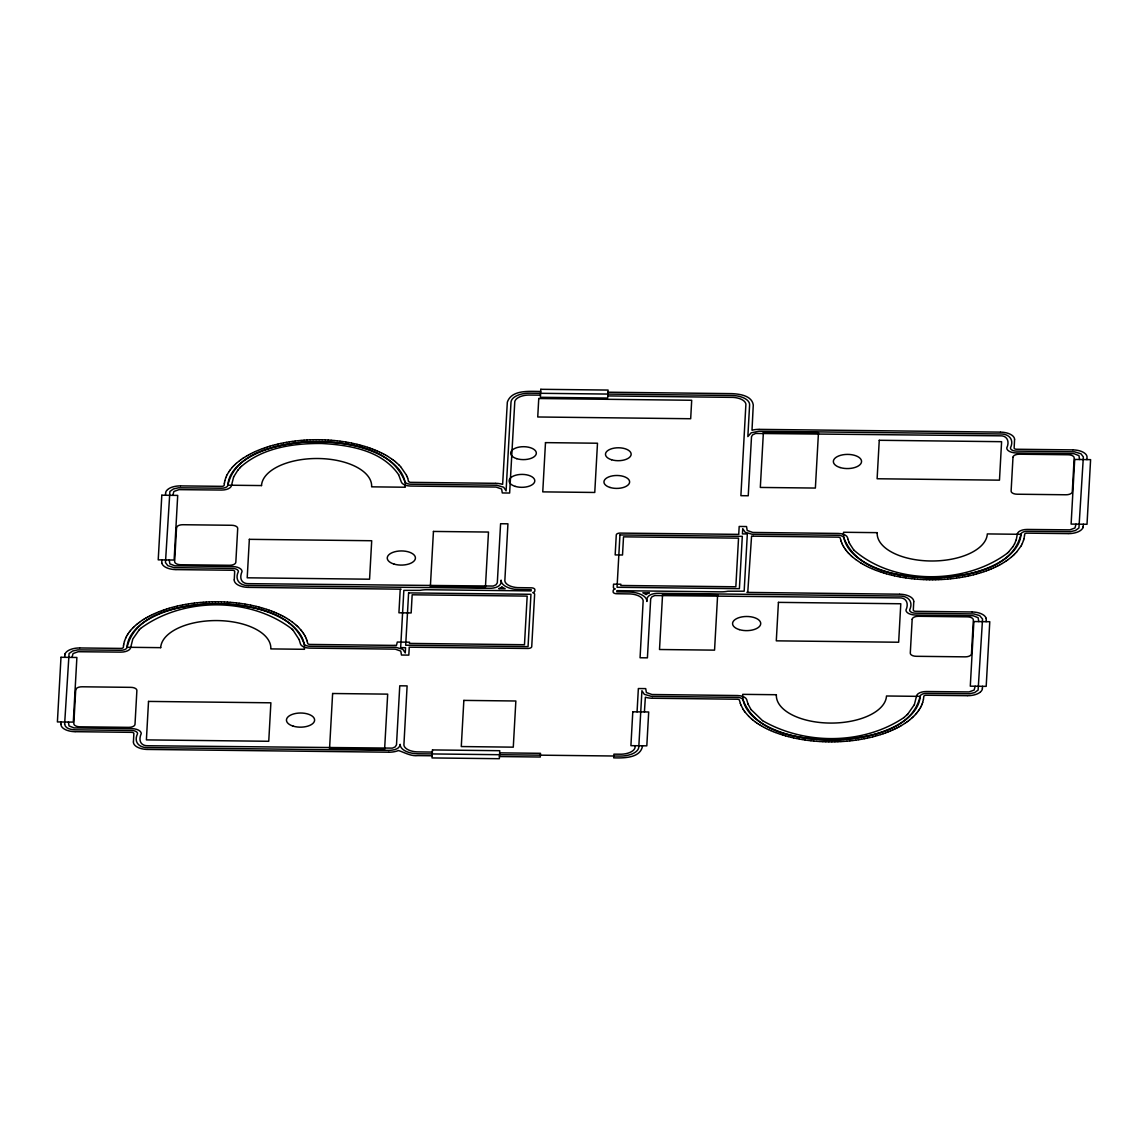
<?xml version="1.0" encoding="UTF-8"?>
<svg xmlns="http://www.w3.org/2000/svg" width="1148" height="1148" viewBox="0 0 1148 1148"><rect width="100%" height="100%" fill="white"/><g stroke="black" fill="none" stroke-linecap="round" stroke-linejoin="round"><path stroke-width="1.5" d="M60.959 724.087L61.074 721.963M64.661 657.33L64.776 655.221M68.406 722.049L69.038 725.923L74.06 727.904L131.891 728.636A9.787 4.922 -0.2 0 1 141.233 733.572C138.061 740.833 141.017 746.057 148.02 745.755L392.372 748.123L395.17 746.918L396.491 744.865L399.762 685.801L407.11 685.887L403.895 745.095A14.68 7.39 -0.2 0 0 416.695 751.868L432.351 752.084M71.994 657.417L73.056 653.556L78.164 651.72L120.841 652.121A9.787 4.922 -0.2 0 0 130.714 647.4L132.809 638.991L139.267 629.75M133.426 741.852L133.871 733.457A2.44 1.234 -0.2 0 0 131.747 732.338L75.294 731.678M161.768 562.018L161.897 559.894M165.484 495.262L165.599 493.138M169.23 559.98L169.861 563.855L174.883 565.821L232.714 566.552A9.787 4.922 -0.2 0 1 242.041 571.503C238.884 578.75 241.826 583.973 248.843 583.672L493.195 586.054L495.993 584.834L497.314 582.797L500.585 523.732L507.933 523.818L504.833 580.859A14.68 7.39 -0.2 0 0 517.633 587.633L531.309 587.833A3.674 1.851 -0.2 0 1 534.882 589.728L534.81 590.947A3.674 1.851 -0.2 0 1 532.787 592.555L532.772 592.684A3.674 1.851 -0.2 0 1 534.624 594.334L531.725 646.668A3.674 1.851 -0.2 0 1 527.951 648.462L409.104 647.185A3.674 1.851 -0.2 0 1 409.233 647.73L408.817 655.106L401.47 655.034L400.796 651.103L395.242 649.137L309.673 648.118A9.801 4.922 -0.2 0 1 300.475 644.042L299.111 639.522M172.817 495.348L173.879 491.488L178.988 489.636L221.65 490.053A9.787 4.922 -0.2 0 0 231.523 485.331L233.632 476.922M234.249 579.783L234.694 571.388A2.44 1.234 -0.2 0 0 232.57 570.255L176.118 569.609M635.188 745.712L635.002 747.735A14.68 7.39 -0.2 0 1 621.47 754.207L613.907 754.164L613.706 757.852C623.393 758.111 640.699 758.34 642.536 745.798M637.068 711.86L638.36 688.542L645.707 688.613L646.381 692.545L651.949 694.511L737.504 695.53A9.801 4.922 -0.2 0 1 746.702 699.606L748.065 704.126M644.415 711.947L645.363 697.209A9.787 4.922 -0.2 0 0 645.937 697.367L646.625 697.539A9.787 4.922 -0.2 0 0 647.228 697.683L647.96 697.826A9.787 4.922 -0.2 0 0 648.591 697.927L649.337 698.027A9.787 4.922 -0.2 0 0 649.983 698.099L650.758 698.171A9.787 4.922 -0.2 0 0 651.404 698.214L652.265 698.242M913.751 601.796L913.306 610.191A2.44 1.234 -0.2 0 0 915.43 611.31L971.882 611.97M975.183 686.231L974.121 690.091L969.012 691.928L926.35 691.526A9.787 4.922 -0.2 0 0 916.477 696.248L914.368 704.657M978.77 621.599L978.139 617.71L973.117 615.744L915.286 615.012A9.787 4.922 -0.2 0 1 905.959 610.076C909.101 603.317 906.145 597.391 899.214 597.893L654.805 595.525L652.007 596.73L650.686 598.782L647.415 657.847L640.067 657.761L643.167 600.705A14.68 7.39 -0.2 0 0 630.367 593.932L616.691 593.731A3.674 1.851 -0.2 0 1 613.118 591.851L613.19 590.617A3.674 1.851 -0.2 0 1 615.213 589.01L615.228 588.881A3.674 1.851 -0.2 0 1 613.376 587.231L613.549 584.16L620.881 584.232L620.824 585.466L735.839 586.786L738.537 538.154L623.522 536.834L622.517 555.001L615.17 554.914L616.275 534.911A3.674 1.851 -0.2 0 1 620.049 533.102L738.896 534.38A3.674 1.851 -0.2 0 1 738.767 533.849L739.183 526.458L746.53 526.545L747.205 530.476L752.758 532.442L838.327 533.447A9.801 4.922 -0.2 0 1 847.525 537.522L847.956 539.287M982.401 688.427L982.516 686.317M986.103 621.671L986.232 619.561M1014.574 439.713L1014.129 448.107A2.44 1.234 -0.2 0 0 1016.253 449.241L1072.706 449.887M1076.006 524.148L1074.944 528.008L1069.836 529.859L1027.159 529.443A9.787 4.922 -0.2 0 0 1017.286 534.164L1017.286 534.164M1079.594 459.516L1078.962 455.641L1073.94 453.675L1016.109 452.943A9.787 4.922 -0.2 0 1 1006.767 447.993C1009.91 441.262 1006.954 435.336 1000.037 435.824L755.628 433.442L752.514 434.92L751.51 436.699L748.238 495.764L740.89 495.678L745.899 404.168A14.68 7.39 -0.2 0 0 733.098 397.38L607.766 395.916M1083.224 526.358L1083.339 524.234M1086.926 459.602L1087.027 456.89A9.787 4.922 -0.2 0 0 1086.984 456.56L1086.883 456.172A9.787 4.922 -0.2 0 0 1086.783 455.842L1086.611 455.455A9.787 4.922 -0.2 0 0 1086.438 455.139L1086.195 454.766A9.787 4.922 -0.2 0 0 1085.965 454.45L1085.649 454.091A9.787 4.922 -0.2 0 0 1085.348 453.804L1084.975 453.46A9.787 4.922 -0.2 0 0 1084.616 453.173L1084.171 452.857A9.787 4.922 -0.2 0 0 1083.769 452.599L1083.253 452.298A9.787 4.922 -0.2 0 0 1082.808 452.054L1082.234 451.795A9.787 4.922 -0.2 0 0 1081.746 451.566L1081.129 451.336A9.787 4.922 -0.2 0 0 1080.584 451.135L1079.924 450.934A9.787 4.922 -0.2 0 0 1079.35 450.762L1078.661 450.59A9.787 4.922 -0.2 0 0 1078.058 450.461L1077.326 450.317A9.787 4.922 -0.2 0 0 1076.709 450.217L1075.949 450.116A9.787 4.922 -0.2 0 0 1075.303 450.03L1074.542 449.973A9.787 4.922 -0.2 0 0 1073.882 449.93L1073.036 449.901M123.496 645.764L123.353 647.343A2.44 1.234 -0.2 0 1 121.1 648.419L79.944 647.96M224.319 483.681L224.176 485.274A2.44 1.234 -0.2 0 1 221.923 486.35L180.767 485.891M1017.286 534.265L1016.253 539.833M1024.504 535.815L1024.647 534.222A2.44 1.234 -0.2 0 1 1026.9 533.146L1068.056 533.605M64.79 655.049L64.862 654.618A9.787 4.922 -0.2 0 1 65.135 653.815L64.948 654.288M123.51 645.65L123.726 644.243M165.613 492.98L165.685 492.549A9.787 4.922 -0.2 0 1 165.757 492.219L165.9 491.832A9.787 4.922 -0.2 0 1 166.044 491.502L166.259 491.129A9.787 4.922 -0.2 0 1 166.46 490.813L166.747 490.44A9.787 4.922 -0.2 0 1 167.479 489.722M224.334 483.581L224.549 482.174M923.451 699.405L923.824 696.305A2.44 1.234 -0.2 0 1 926.077 695.229L967.233 695.688M982.387 688.599L982.315 689.03A9.787 4.922 -0.2 0 1 982.243 689.36L982.1 689.747A9.787 4.922 -0.2 0 1 981.956 690.063L981.741 690.45A9.787 4.922 -0.2 0 1 981.54 690.766L981.253 691.125A9.787 4.922 -0.2 0 1 980.521 691.857M1024.49 535.915L1023.944 538.842M1083.21 526.516L1083.138 526.946A9.787 4.922 -0.2 0 1 1082.865 527.75L1083.052 527.276M123.754 644.128L124.486 641.23M224.578 482.06L224.879 480.653M923.423 699.519L922.691 702.418M224.908 480.553L225.826 477.654M1023.514 540.349L1023.916 538.943M124.515 641.115L125.634 638.231M922.174 703.925L922.662 702.533M1016.238 539.847L1014.531 543.937M1023.485 540.45L1022.366 543.334M225.869 477.539L226.443 476.162M921.557 705.417L922.131 704.025M125.677 638.13L126.352 636.753M226.5 476.047L227.161 474.684M233.632 476.894L237.823 470.235M914.368 704.671L907.91 713.898M920.84 706.895L921.5 705.518M1021.648 544.812L1022.323 543.449M65.221 653.585L65.436 653.198A9.787 4.922 -0.2 0 1 65.651 652.882L65.924 652.523A9.787 4.922 -0.2 0 1 66.197 652.222L66.555 651.863A9.787 4.922 -0.2 0 1 66.885 651.576L67.302 651.246A9.787 4.922 -0.2 0 1 67.675 650.973L68.163 650.658A9.787 4.922 -0.2 0 1 68.593 650.414L69.138 650.127A9.787 4.922 -0.2 0 1 69.612 649.897L70.215 649.639A9.787 4.922 -0.2 0 1 70.731 649.438L71.377 649.208A9.787 4.922 -0.2 0 1 71.937 649.036L72.611 648.835A9.787 4.922 -0.2 0 1 73.199 648.692L73.917 648.52A9.787 4.922 -0.2 0 1 74.534 648.405L75.28 648.276A9.787 4.922 -0.2 0 1 75.912 648.189L76.672 648.103A9.787 4.922 -0.2 0 1 77.332 648.046L78.107 648.003A9.787 4.922 -0.2 0 1 78.753 647.974L79.614 647.96M126.409 636.652L127.155 635.289M227.218 474.569L228.883 471.756M920.022 708.359L920.782 706.996M1014.516 543.965L1012.938 546.635M1020.845 546.29L1021.591 544.927M1082.779 527.994L1082.564 528.367A9.787 4.922 -0.2 0 1 1082.349 528.683L1082.076 529.056A9.787 4.922 -0.2 0 1 1081.803 529.357L1081.445 529.702A9.787 4.922 -0.2 0 1 1081.115 529.989L1080.698 530.333A9.787 4.922 -0.2 0 1 1080.325 530.606L1079.838 530.907A9.787 4.922 -0.2 0 1 1079.407 531.165L1078.862 531.452A9.787 4.922 -0.2 0 1 1078.388 531.682L1077.785 531.926A9.787 4.922 -0.2 0 1 1077.269 532.141L1076.623 532.371A9.787 4.922 -0.2 0 1 1076.063 532.543L1075.389 532.744A9.787 4.922 -0.2 0 1 1074.801 532.887L1074.083 533.045A9.787 4.922 -0.2 0 1 1073.466 533.16L1072.72 533.289A9.787 4.922 -0.2 0 1 1072.089 533.375L1071.328 533.461A9.787 4.922 -0.2 0 1 1070.668 533.519L1069.893 533.576A9.787 4.922 -0.2 0 1 1069.247 533.59L1068.386 533.605M127.227 635.188L128.074 633.84M1020.773 546.391L1016.654 552.001M919.118 709.808L919.964 708.46M228.954 471.656L229.887 470.321M128.131 633.725L129.064 632.39M1012.923 546.649L1008.733 551.815M918.113 711.243L919.046 709.923M229.959 470.221L232.169 467.494M129.15 632.29L130.169 630.97M917.022 712.678L918.041 711.358M237.837 470.221L240.09 467.681M130.241 630.869L131.346 629.578M915.831 714.07L916.936 712.779M232.255 467.394L233.446 466.117M131.446 629.477L132.623 628.186M1015.377 553.379L1016.554 552.102M914.554 715.462L915.745 714.171M233.546 466.016L234.809 464.753M240.104 467.652L241.353 466.418M132.723 628.085L133.986 626.837M139.281 629.735L140.53 628.501M1007.47 553.078L1008.719 551.844M1014.014 554.742L1015.277 553.48M906.647 715.147L907.896 713.913M913.191 716.811L914.454 715.563M234.909 464.653L236.258 463.419M241.367 466.404C263.208 447.505 293.773 443.214 321.713 443.487C349.308 444.979 381.868 450.246 398.629 474.712M134.101 626.736L135.45 625.488M140.544 628.487C182.977 597.06 249.819 596.702 291.865 628.961M1007.456 553.092C965.224 584.806 893.976 585.423 853.825 550.064M1012.55 556.077L1013.899 554.843M906.633 715.161L903.892 717.586M911.742 718.16L913.091 716.912M236.373 463.318L239.43 460.822M135.55 625.402L136.985 624.182M1011.015 557.397L1012.45 556.177M910.192 719.466L911.627 718.246M167.694 489.507L168.125 489.163A9.787 4.922 -0.2 0 1 168.498 488.89L168.986 488.589A9.787 4.922 -0.2 0 1 169.416 488.331L169.961 488.044A9.787 4.922 -0.2 0 1 170.435 487.814L171.023 487.57A9.787 4.922 -0.2 0 1 171.554 487.355L172.186 487.125A9.787 4.922 -0.2 0 1 172.745 486.953L173.434 486.766A9.787 4.922 -0.2 0 1 174.022 486.609L174.74 486.451A9.787 4.922 -0.2 0 1 175.357 486.336L176.089 486.207A9.787 4.922 -0.2 0 1 176.735 486.121L177.495 486.034A9.787 4.922 -0.2 0 1 178.141 485.977L178.916 485.92A9.787 4.922 -0.2 0 1 179.576 485.905L180.437 485.891M137.1 624.082L138.607 622.89M1010.9 557.483L1007.686 559.937M903.878 717.6C863.109 745.066 804.734 745.081 762.53 720.643M908.57 720.757L910.077 719.566M980.306 692.072L979.875 692.402A9.787 4.922 -0.2 0 1 979.502 692.674L979.014 692.99A9.787 4.922 -0.2 0 1 978.584 693.234L978.039 693.521A9.787 4.922 -0.2 0 1 977.565 693.751L976.977 694.009A9.787 4.922 -0.2 0 1 976.446 694.21L975.814 694.44A9.787 4.922 -0.2 0 1 975.255 694.612L974.566 694.813A9.787 4.922 -0.2 0 1 973.978 694.956L973.26 695.128A9.787 4.922 -0.2 0 1 972.643 695.243L971.911 695.372A9.787 4.922 -0.2 0 1 971.265 695.458L970.505 695.544A9.787 4.922 -0.2 0 1 969.859 695.602L969.084 695.645A9.787 4.922 -0.2 0 1 968.424 695.674L967.563 695.688M239.545 460.721L241.137 459.559M138.736 622.804L140.314 621.628M906.863 722.02L908.455 720.844M241.267 459.458L242.917 458.325M140.443 621.542L142.094 620.394M1005.906 561.171L1007.557 560.037M905.083 723.254L906.733 722.106M243.06 458.239L246.734 455.957M142.237 620.307L143.959 619.202M1004.041 562.376L1005.763 561.257M904.94 723.34L901.266 725.622M144.103 619.116L145.911 618.026M1002.089 563.539L1003.897 562.463M246.877 455.871L248.743 454.809M146.054 617.94L147.92 616.892M1000.08 564.687L1001.946 563.625M899.257 726.756L901.123 725.708M248.901 454.737L250.838 453.704M148.078 616.806L150.015 615.787M997.985 565.792L999.922 564.773M897.162 727.861L899.099 726.842M250.996 453.632L252.991 452.642M150.173 615.701L152.182 614.711M995.818 566.854L997.827 565.864M895.01 728.937L897.004 727.947M253.163 452.556L255.229 451.609M152.34 614.639L154.406 613.678M993.594 567.887L995.66 566.94M892.771 729.97L894.837 729.009M255.387 451.523L257.525 450.604M154.564 613.606L156.702 612.688M991.298 568.891L993.436 567.973M890.475 730.96L892.613 730.042M257.683 450.533L259.878 449.643M156.874 612.616L159.055 611.726M988.945 569.853L991.126 568.963M888.121 731.922L890.317 731.032M260.051 449.586L262.289 448.724M159.228 611.654L161.481 610.808M986.519 570.771L988.772 569.925M885.711 732.84L887.949 731.994M262.476 448.667L264.772 447.849M161.653 610.736L163.949 609.918M984.051 571.647L986.347 570.829M883.228 733.73L885.524 732.912M264.958 447.792L267.297 447.002M164.135 609.861L166.489 609.086M981.511 572.493L983.865 571.704M880.703 734.562L883.042 733.787M267.484 446.945L269.88 446.213M166.675 609.028L169.072 608.282M978.928 573.283L981.325 572.551M878.12 735.366L880.516 734.62M270.081 446.156L272.521 445.453M169.258 608.225L171.698 607.536M976.302 574.043L978.742 573.34M875.479 736.112L877.919 735.409M272.722 445.41L275.204 444.75M171.899 607.479L174.381 606.818M973.619 574.746L976.101 574.086M872.796 736.829L875.278 736.169M275.405 444.692L277.931 444.089M174.582 606.775L177.108 606.158M970.892 575.421L973.418 574.804M870.069 737.49L872.595 736.873M278.132 444.032L280.7 443.458M177.309 606.115L179.877 605.541M968.123 576.038L970.691 575.464M867.3 738.107L869.868 737.533M280.901 443.415L283.499 442.884M180.078 605.498L182.675 604.967M965.325 576.612L967.922 576.081M864.501 738.681L867.099 738.15M283.714 442.841L286.34 442.353M182.891 604.924L185.517 604.436M962.483 577.143L965.109 576.655M861.66 739.212L864.286 738.724M286.555 442.324L289.21 441.88M185.732 604.393L188.401 603.948M959.599 577.616L962.268 577.171M858.79 739.699L861.445 739.255M289.425 441.851L292.123 441.449M188.602 603.92L191.3 603.518M956.7 578.047L959.398 577.659M855.877 740.13L858.575 739.728M292.338 441.42L295.05 441.062M191.515 603.489L194.227 603.13M953.773 578.434L956.485 578.09M852.95 740.517L855.662 740.159M295.266 441.033L298.006 440.717M194.442 603.102L197.183 602.8M950.817 578.779L953.558 578.463M849.994 740.847L852.734 740.546M298.222 440.703L300.977 440.43M197.399 602.772L200.154 602.499M947.846 579.066L950.601 578.793M847.023 741.134L849.778 740.876M301.192 440.416L303.962 440.186M200.369 602.485L203.139 602.269M944.861 579.309L947.631 579.08M844.038 741.378L846.808 741.163M304.177 440.172L306.961 440M203.354 602.255L206.138 602.069M941.862 579.496L944.646 579.324M841.039 741.579L843.823 741.393M307.176 439.985L309.974 439.856M206.367 602.069L209.151 601.939M938.849 579.64L941.633 579.51M838.026 741.708L840.824 741.579M310.19 439.856L312.988 439.77M935.821 579.726L938.619 579.64M209.381 601.925L212.179 601.839M835.012 741.809L837.81 741.723M759 429.366L758.154 429.381A9.787 4.922 -0.2 0 0 757.493 429.409L756.719 429.452A9.787 4.922 -0.2 0 0 756.073 429.51L755.298 429.596A9.787 4.922 -0.2 0 0 754.667 429.682L753.92 429.811A9.787 4.922 -0.2 0 0 753.303 429.926L752.6 430.098A9.787 4.922 -0.2 0 0 751.997 430.242L753.275 404.971C751.883 395.558 739.613 394.008 731.864 393.635L607.981 392.214M313.217 439.756L316.016 439.727M932.807 579.769L935.606 579.74M212.394 601.839L215.193 601.796M831.984 741.852L834.783 741.809M389 752.198L389.846 752.184A9.787 4.922 -0.2 0 0 390.507 752.17L391.281 752.112A9.787 4.922 -0.2 0 0 391.927 752.055L392.702 751.969A9.787 4.922 -0.2 0 0 393.334 751.883L394.08 751.753A9.787 4.922 -0.2 0 0 394.697 751.639L395.4 751.481A9.787 4.922 -0.2 0 0 396.003 751.337L396.677 751.136A9.787 4.922 -0.2 0 0 397.237 750.964L397.882 750.735A9.787 4.922 -0.2 0 0 398.399 750.519C404.01 752.213 410.97 756.489 417.929 755.614L432.15 755.786M316.245 439.727L319.044 439.727M929.78 579.769L932.578 579.769M215.422 601.796L218.22 601.81M828.956 741.838L831.755 741.852M540.679 391.454C530.146 391.525 511.692 389.258 507.33 402.159L502.637 484.37A9.787 4.922 -0.2 0 0 502.063 484.198L501.375 484.026A9.787 4.922 -0.2 0 0 500.772 483.896L500.04 483.753A9.787 4.922 -0.2 0 0 499.409 483.652L498.663 483.538A9.787 4.922 -0.2 0 0 498.017 483.466L497.242 483.408A9.787 4.922 -0.2 0 0 496.596 483.365L495.735 483.337M540.478 395.142L528.324 395.041A14.68 7.39 -0.2 0 0 514.792 401.513L509.64 493.037L502.293 492.951L501.619 489.019L496.051 487.053L410.496 486.049A9.801 4.922 -0.2 0 1 401.298 481.973L398.643 474.727M759.33 429.366L1000.224 432.122M495.405 483.322L410.64 482.347A2.44 1.234 -0.2 0 1 408.544 481.356L408.501 481.184M753.404 536.173L838.184 537.149A2.44 1.234 -0.2 0 1 840.279 538.139L840.666 539.761M899.401 594.205L746.932 592.397A3.674 1.851 -0.2 0 0 747.836 591.234L751.567 536.087A9.787 4.922 -0.2 0 0 752.227 536.13L753.074 536.159M248.599 587.374L401.068 589.182A3.674 1.851 -0.2 0 0 400.164 590.33L398.93 612.802L411.156 612.946L412.161 594.793L527.176 596.099L524.478 644.731L409.463 643.411L409.535 642.191L397.294 642.048L396.433 645.477A9.787 4.922 -0.2 0 0 395.773 645.434L394.926 645.406M394.596 645.406L309.817 644.43A2.44 1.234 -0.2 0 1 307.721 643.44L307.334 641.804M652.595 698.242L737.36 699.218A2.44 1.234 -0.2 0 1 739.455 700.208L740.302 703.337M499.653 752.858L540.493 753.318L540.292 757.02L499.437 756.546M147.776 749.443L388.67 752.198M319.259 439.741L322.057 439.784M926.752 579.711L929.564 579.754M218.436 601.81L221.248 601.868M825.943 741.78L828.741 741.838M1000.554 432.136L1001.415 432.165A9.787 4.922 -0.2 0 1 1002.06 432.208L1002.835 432.265A9.787 4.922 -0.2 0 1 1003.481 432.337L1004.227 432.452A9.787 4.922 -0.2 0 1 1004.859 432.552L1005.591 432.696A9.787 4.922 -0.2 0 1 1006.193 432.825L1006.882 432.997A9.787 4.922 -0.2 0 1 1007.456 433.169L1008.116 433.37A9.787 4.922 -0.2 0 1 1008.647 433.557L1009.264 433.801A9.787 4.922 -0.2 0 1 1009.766 434.016L1010.326 434.288A9.787 4.922 -0.2 0 1 1010.785 434.532L1011.288 434.834A9.787 4.922 -0.2 0 1 1011.689 435.092L1012.149 435.408A9.787 4.922 -0.2 0 1 1012.493 435.695L1012.88 436.039A9.787 4.922 -0.2 0 1 1013.167 436.326L1013.483 436.685A9.787 4.922 -0.2 0 1 1013.727 437.001L1013.957 437.374A9.787 4.922 -0.2 0 1 1014.143 437.689L1014.301 438.077A9.787 4.922 -0.2 0 1 1014.416 438.407L1014.516 438.794A9.787 4.922 -0.2 0 1 1014.559 439.124L1014.574 439.555M322.287 439.799L325.085 439.899M923.738 579.596L926.536 579.697M899.731 594.205L900.592 594.234A9.787 4.922 -0.2 0 1 901.252 594.277L902.012 594.348A9.787 4.922 -0.2 0 1 902.658 594.42L903.404 594.521A9.787 4.922 -0.2 0 1 904.036 594.621L904.768 594.764A9.787 4.922 -0.2 0 1 905.37 594.894L906.059 595.08A9.787 4.922 -0.2 0 1 906.633 595.238L907.293 595.453A9.787 4.922 -0.2 0 1 907.838 595.64L908.441 595.884A9.787 4.922 -0.2 0 1 908.943 596.099L909.503 596.372A9.787 4.922 -0.2 0 1 909.962 596.601L910.464 596.903A9.787 4.922 -0.2 0 1 910.881 597.161L911.325 597.491A9.787 4.922 -0.2 0 1 911.67 597.764L912.057 598.108A9.787 4.922 -0.2 0 1 912.359 598.409L912.66 598.768A9.787 4.922 -0.2 0 1 912.904 599.069L913.148 599.443A9.787 4.922 -0.2 0 1 913.32 599.773L913.492 600.146A9.787 4.922 -0.2 0 1 913.593 600.476L913.693 600.863A9.787 4.922 -0.2 0 1 913.736 601.193L913.751 601.624M175.787 569.595L174.941 569.566A9.787 4.922 -0.2 0 1 174.281 569.523L173.506 569.465A9.787 4.922 -0.2 0 1 172.874 569.394L172.114 569.279A9.787 4.922 -0.2 0 1 171.497 569.178L170.765 569.035A9.787 4.922 -0.2 0 1 170.162 568.906L169.459 568.734A9.787 4.922 -0.2 0 1 168.885 568.561L168.225 568.36A9.787 4.922 -0.2 0 1 167.694 568.16L167.077 567.93A9.787 4.922 -0.2 0 1 166.575 567.7L166.015 567.442A9.787 4.922 -0.2 0 1 165.57 567.198L165.054 566.897A9.787 4.922 -0.2 0 1 164.652 566.638L164.207 566.323A9.787 4.922 -0.2 0 1 163.848 566.036L163.475 565.691A9.787 4.922 -0.2 0 1 163.174 565.404L162.858 565.046A9.787 4.922 -0.2 0 1 162.629 564.73L162.385 564.357A9.787 4.922 -0.2 0 1 162.212 564.041L162.04 563.654A9.787 4.922 -0.2 0 1 161.854 562.85L161.925 563.324M972.213 611.97L973.059 612.013A9.787 4.922 -0.2 0 1 973.719 612.042L974.494 612.114A9.787 4.922 -0.2 0 1 975.126 612.185L975.886 612.286A9.787 4.922 -0.2 0 1 976.503 612.386L977.235 612.53A9.787 4.922 -0.2 0 1 977.838 612.673L978.541 612.845A9.787 4.922 -0.2 0 1 979.115 613.003L979.775 613.219A9.787 4.922 -0.2 0 1 980.306 613.405L980.923 613.649A9.787 4.922 -0.2 0 1 981.425 613.864L981.985 614.137A9.787 4.922 -0.2 0 1 982.43 614.381L982.946 614.668A9.787 4.922 -0.2 0 1 983.348 614.941L983.793 615.256A9.787 4.922 -0.2 0 1 984.152 615.529L984.525 615.873A9.787 4.922 -0.2 0 1 984.826 616.175L985.142 616.533A9.787 4.922 -0.2 0 1 985.371 616.835L985.615 617.208A9.787 4.922 -0.2 0 1 985.788 617.538L985.96 617.911A9.787 4.922 -0.2 0 1 986.146 618.729L986.075 618.241M248.269 587.36L247.408 587.331A9.787 4.922 -0.2 0 1 246.748 587.288L245.988 587.231A9.787 4.922 -0.2 0 1 245.342 587.159L244.596 587.044A9.787 4.922 -0.2 0 1 243.964 586.944L243.233 586.8A9.787 4.922 -0.2 0 1 242.63 586.671L241.941 586.499A9.787 4.922 -0.2 0 1 241.367 586.327L240.707 586.126A9.787 4.922 -0.2 0 1 240.162 585.939L239.559 585.695A9.787 4.922 -0.2 0 1 239.057 585.48L238.497 585.207A9.787 4.922 -0.2 0 1 238.038 584.963L237.536 584.662A9.787 4.922 -0.2 0 1 237.119 584.404L236.675 584.088A9.787 4.922 -0.2 0 1 236.33 583.801L235.943 583.457A9.787 4.922 -0.2 0 1 235.641 583.17L235.34 582.811A9.787 4.922 -0.2 0 1 235.096 582.495L234.852 582.122A9.787 4.922 -0.2 0 1 234.68 581.806L234.508 581.419A9.787 4.922 -0.2 0 1 234.407 581.089L234.307 580.701A9.787 4.922 -0.2 0 1 234.264 580.371L234.249 579.941M221.464 601.868L224.262 601.968M822.915 741.68L825.713 741.78M74.964 731.678L74.118 731.635A9.787 4.922 -0.2 0 1 73.458 731.606L72.697 731.534A9.787 4.922 -0.2 0 1 72.051 731.463L71.291 731.362A9.787 4.922 -0.2 0 1 70.674 731.247L69.942 731.118A9.787 4.922 -0.2 0 1 69.339 730.975L68.65 730.802A9.787 4.922 -0.2 0 1 68.076 730.645L67.416 730.429A9.787 4.922 -0.2 0 1 66.871 730.243L66.254 729.999A9.787 4.922 -0.2 0 1 65.766 729.784L65.192 729.511A9.787 4.922 -0.2 0 1 64.747 729.267L64.231 728.98A9.787 4.922 -0.2 0 1 63.829 728.707L63.384 728.392A9.787 4.922 -0.2 0 1 63.025 728.119L62.652 727.775A9.787 4.922 -0.2 0 1 62.351 727.473L62.035 727.115A9.787 4.922 -0.2 0 1 61.805 726.813L61.562 726.44A9.787 4.922 -0.2 0 1 61.389 726.11L61.217 725.737A9.787 4.922 -0.2 0 1 61.117 725.407L61.016 725.019A9.787 4.922 -0.2 0 1 60.973 724.689L60.959 724.259M147.446 749.443L146.585 749.414A9.787 4.922 -0.2 0 1 145.94 749.371L145.165 749.3A9.787 4.922 -0.2 0 1 144.519 749.228L143.773 749.127A9.787 4.922 -0.2 0 1 143.141 749.027L142.409 748.883A9.787 4.922 -0.2 0 1 141.807 748.754L141.118 748.568A9.787 4.922 -0.2 0 1 140.544 748.41L139.884 748.195A9.787 4.922 -0.2 0 1 139.353 748.008L138.736 747.764A9.787 4.922 -0.2 0 1 138.234 747.549L137.674 747.276A9.787 4.922 -0.2 0 1 137.215 747.047L136.712 746.745A9.787 4.922 -0.2 0 1 136.311 746.487L135.851 746.157A9.787 4.922 -0.2 0 1 135.507 745.884L135.12 745.54A9.787 4.922 -0.2 0 1 134.833 745.239L134.517 744.88A9.787 4.922 -0.2 0 1 134.273 744.578L134.043 744.205A9.787 4.922 -0.2 0 1 133.857 743.875L133.699 743.502A9.787 4.922 -0.2 0 1 133.584 743.172L133.484 742.785A9.787 4.922 -0.2 0 1 133.441 742.455L133.426 742.024M325.3 439.914L328.084 440.057M920.739 579.439L923.523 579.582M224.477 601.983L227.261 602.126M819.916 741.522L822.7 741.665M328.299 440.071L331.083 440.258M917.74 579.238L920.509 579.424M227.491 602.14L230.26 602.341M816.917 741.307L819.701 741.508M331.298 440.272L334.054 440.516M914.769 578.979L917.525 579.223M230.475 602.356L233.231 602.585M813.946 741.048L816.702 741.292M334.269 440.531L337.024 440.818M911.799 578.678L914.54 578.965M233.46 602.614L236.201 602.901M810.976 740.747L813.731 741.034M337.225 440.846L339.952 441.176M908.872 578.319L911.584 578.649M236.416 602.915L239.128 603.245M808.049 740.403L810.775 740.733M340.167 441.205L342.865 441.578M905.959 577.918L908.656 578.291M239.344 603.274L242.041 603.647M805.135 740.001L807.833 740.374M343.08 441.607L345.749 442.023M903.074 577.473L905.743 577.889M242.257 603.676L244.926 604.106M802.251 739.542L804.92 739.972M345.964 442.066L348.605 442.525M900.219 576.97L902.859 577.444M245.141 604.135L247.781 604.594M799.395 739.054L802.036 739.513M348.805 442.554L351.432 443.071M897.392 576.425L900.003 576.942M247.997 604.637L250.608 605.139M796.569 738.508L799.195 739.011M351.632 443.099L354.201 443.659M894.608 575.837L897.191 576.396M250.809 605.183L253.392 605.728M793.799 737.92L796.368 738.465M354.402 443.702L356.942 444.29M891.867 575.205L894.407 575.794M253.593 605.771L256.133 606.359M791.058 737.289L793.598 737.877M889.169 574.531L891.68 575.162M357.143 444.333L359.64 444.965M788.36 736.6L790.857 737.231M256.32 606.417L258.831 607.048M886.529 573.799L888.983 574.474M359.841 445.022L362.294 445.697M785.706 735.882L788.159 736.557M259.017 607.091L261.471 607.766M883.917 573.039L886.328 573.756M362.495 445.74L364.906 446.457M783.094 735.107L785.505 735.825M261.672 607.823L264.083 608.54M881.363 572.221L883.73 572.981M365.093 446.515L367.446 447.275M780.554 734.304L782.907 735.05M264.27 608.598L266.637 609.344M878.866 571.374L881.19 572.163M367.633 447.333L369.943 448.122M778.057 733.457L780.367 734.246M266.81 609.401L269.134 610.191M876.426 570.484L878.694 571.317M370.13 448.179L372.382 449.012M775.618 732.553L777.87 733.385M269.306 610.262L271.574 611.095M874.044 569.552L876.254 570.413M372.569 449.083L374.765 449.944M773.235 731.62L775.431 732.496M271.746 611.152L273.956 612.028M871.734 568.576L873.886 569.48M374.937 450.016L377.089 450.92M770.911 730.659L773.063 731.563M274.114 612.085L276.266 612.989M869.481 567.571L871.562 568.504M377.247 450.992L379.342 451.925M768.658 729.64L770.753 730.587M276.438 613.061L278.519 614.008M867.3 566.524L869.323 567.499M379.5 451.996L381.523 452.972M766.477 728.607L768.5 729.568M278.677 614.08L280.7 615.041M865.176 565.447L867.142 566.452M381.681 453.044L383.647 454.048M764.353 727.516L766.319 728.521M280.858 615.127L282.824 616.132M863.138 564.328L865.032 565.361M383.791 454.134L385.685 455.168M762.315 726.397L764.209 727.445M282.968 616.203L284.862 617.251M861.158 563.18L862.995 564.242M385.828 455.254L387.651 456.316M760.349 725.249L762.172 726.325M285.005 617.323L286.842 618.399M861.029 563.094L855.719 559.55M387.794 456.402L391.368 458.712M758.455 724.072L760.206 725.163M286.971 618.485L288.736 619.576M756.632 722.867L758.311 723.986M288.866 619.662L292.281 622.029M762.502 720.628L751.007 709.536M391.497 458.798L393.104 459.946M754.896 721.618L756.503 722.766M855.59 559.449L852.49 556.981M753.246 720.356L754.781 721.532M393.219 460.047L394.754 461.223M292.41 622.116L295.51 624.598M751.667 719.05L753.131 720.255M394.869 461.309L396.333 462.515M851.012 555.661L852.376 556.88M751.567 718.964L748.797 716.395M396.433 462.615L399.203 465.184M295.624 624.684L296.988 625.918M849.606 554.312L850.898 555.56M297.102 626.004L298.394 627.253M848.3 552.949L849.506 554.211M748.697 716.295L745.138 712.219M399.303 465.284L400.523 466.547M298.494 627.353L300.919 630.008M291.879 628.989L293.056 630.223M847.08 551.557L848.214 552.848M400.609 466.648L406.449 475.143M293.084 630.238L299.097 639.508M853.796 550.05L849.506 543.434M845.961 550.15L846.994 551.456M301.006 630.123L302.039 631.429M844.914 548.715L845.875 550.05M744.105 710.799L745.052 712.119M302.125 631.529L303.086 632.849M843.981 547.28L844.842 548.615M750.993 709.507L748.08 704.14M743.158 709.349L744.033 710.698M303.158 632.95L304.019 634.299M843.134 545.817L843.909 547.18M743.086 709.249L740.905 704.944M304.091 634.399L304.866 635.748M842.374 544.353L843.077 545.716M304.923 635.863L305.626 637.226M848.903 542.071L849.491 543.406M841.714 542.861L842.331 544.238M406.492 475.258L407.095 476.635M305.669 637.327L306.286 638.704M848.889 542.043L847.956 539.302M841.154 541.368L841.671 542.76M740.345 703.451L740.862 704.829M407.138 476.736L407.655 478.128M306.329 638.819L306.846 640.197M840.695 539.876L841.125 541.268M407.698 478.228L408.487 481.17M306.875 640.311L307.305 641.703M64.618 724.13C65.278 728.894 71.506 729.654 75.395 729.827L131.604 730.472A6.113 3.085 -0.2 0 1 137.559 733.629C133.168 742.813 140.013 747.922 147.877 747.606L388.77 750.361C392.903 750.275 399.676 749.5 400.193 744.32A18.354 9.241 -0.2 0 0 418.03 753.777L619.92 756.073A18.354 9.241 -0.2 0 0 638.79 747.061L641.919 690.694L644.315 694.339L651.39 696.348L737.231 697.367A6.113 3.085 -0.2 0 1 743.072 699.864C756.417 734.864 802.194 739.369 834.711 739.958C865.621 738.15 911.483 732.051 920.136 696.406A6.113 3.071 -0.2 0 1 926.422 693.378L969.414 693.765L974.58 692.617L978.11 690.091L982.545 619.016L979.646 615.586L973.848 613.936L915.573 613.176A6.113 3.085 -0.2 0 1 909.618 610.019C913.851 601.035 907.365 595.712 899.458 596.056L658.421 593.286C653.556 593.143 645.65 594.937 646.869 601.48A18.354 9.241 -0.2 0 0 629.032 592.038L616.792 591.894L616.863 590.66L720.858 591.851A18.354 9.241 -0.2 0 0 727.918 591.22L744.162 591.191L747.334 533.949L742.44 533.892L742.742 528.625L745.138 532.256L752.213 534.265L838.04 535.284A6.113 3.071 -0.2 0 1 843.967 538.053C857.556 572.838 903.132 577.315 935.634 577.889C966.501 576.052 1012.321 569.953 1020.959 534.322A6.113 3.085 -0.2 0 1 1027.245 531.294L1070.237 531.696L1075.403 530.534L1078.933 528.023L1083.353 456.933L1080.971 453.804L1074.671 451.853L1016.396 451.092A6.113 3.085 -0.2 0 1 1010.441 447.95C1014.674 438.952 1008.188 433.643 1000.281 433.973L759.086 431.218L751.179 432.81L747.85 436.584L749.601 404.928A18.354 9.241 -0.2 0 0 731.764 395.486L529.874 393.176A18.354 9.241 -0.2 0 0 511.004 402.202L506.081 490.885L503.685 487.24L496.61 485.231L410.769 484.212A6.113 3.085 -0.2 0 1 404.928 481.701C390.564 444.965 341.616 441.377 307.506 441.822C278.146 444.434 235.555 451.394 227.864 485.174A6.113 3.071 -0.2 0 1 221.578 488.201L178.586 487.8L173.42 488.962L169.89 491.473L165.456 562.563L167.838 565.691L174.152 567.643L232.427 568.404A6.113 3.085 -0.2 0 1 238.382 571.546C234.092 580.63 240.764 585.896 248.7 585.523L489.579 588.278C494.458 588.45 502.336 586.599 501.131 580.099A18.354 9.241 -0.2 0 0 518.968 589.541L531.208 589.685L531.137 590.919L427.142 589.728A18.354 9.241 -0.2 0 0 420.082 590.345L403.838 590.373L400.666 647.63L405.56 647.687L405.258 652.954L402.862 649.309L395.787 647.3L309.96 646.281A6.113 3.071 -0.2 0 1 304.033 643.511C291.348 609.531 246.734 604.795 215.379 603.647C183.651 605.053 136.167 610.636 127.041 647.242A6.113 3.085 -0.2 0 1 120.755 650.27L77.763 649.883L72.597 651.031L69.067 653.542L64.618 724.13M60.988 657.287L57.4 721.934L73.3 722.106L76.887 657.474L60.988 657.287M75.711 689.804L73.831 723.656A6.113 3.085 -0.2 0 0 79.786 726.799L128.72 727.358A6.113 3.085 -0.2 0 0 135.005 724.359L136.885 690.493A6.113 3.085 -0.2 0 0 130.944 687.351L81.996 686.791A6.113 3.085 -0.2 0 0 75.711 689.804M148.523 701.414L146.399 739.886L268.747 741.278L270.885 702.806L148.523 701.414M161.811 495.219L158.223 559.851L174.123 560.037L177.71 495.405L161.811 495.219M176.534 527.721L174.654 561.573A6.113 3.085 -0.2 0 0 180.595 564.73L229.543 565.29A6.113 3.085 -0.2 0 0 235.828 562.276L237.708 528.424A6.113 3.085 -0.2 0 0 231.767 525.282L182.819 524.722A6.113 3.085 -0.2 0 0 176.534 527.721M249.346 539.33L247.207 577.803L369.57 579.209L371.708 540.737L249.346 539.33M332.619 693.507L329.533 748.912L384.594 749.544L387.68 694.138L332.619 693.507M408.602 592.899L405.689 645.219L528.051 646.625L530.95 594.291L408.602 592.899M433.442 531.438L430.356 586.829L485.417 587.46L488.488 532.055L433.442 531.438M432.466 749.931L432.021 757.938L499.323 758.699L499.767 750.706L432.466 749.931M463.849 700.395L461.281 746.559L513.285 747.161L515.854 700.998L463.849 700.395M538.756 398.514L537.738 416.982L690.68 418.733L691.699 400.265L538.756 398.514M540.794 389.301L540.364 397.294L607.651 398.069L608.096 390.062L540.794 389.301M545.487 442.626L542.76 491.875L594.764 492.463L597.491 443.228L545.487 442.626M619.949 534.954L617.05 587.274L739.398 588.68L742.311 536.346L619.949 534.954M632.792 711.803L630.912 745.669L646.812 745.841L648.692 711.99L632.792 711.803M662.583 594.104L659.512 649.51L714.558 650.141L717.644 594.736L662.583 594.104M763.406 432.035L760.32 487.441L815.381 488.058L818.467 432.667L763.406 432.035M778.43 602.37L776.292 640.842L898.654 642.234L900.793 603.762L778.43 602.37M879.253 440.287L877.115 478.759L999.478 480.165L1001.601 441.693L879.253 440.287M912.172 619.289L910.292 653.155A6.113 3.085 -0.2 0 0 916.233 656.297L965.181 656.857A6.113 3.085 -0.2 0 0 971.466 653.843L973.346 619.992A6.113 3.085 -0.2 0 0 967.405 616.849L918.457 616.289A6.113 3.085 -0.2 0 0 912.172 619.289M973.877 621.542L970.29 686.174L986.189 686.361L989.777 621.714L973.877 621.542M1012.995 457.22L1011.115 491.071A6.113 3.085 -0.2 0 0 1017.056 494.214L1066.004 494.774A6.113 3.085 -0.2 0 0 1072.289 491.774L1074.169 457.923A6.113 3.085 -0.2 0 0 1068.214 454.766L1019.28 454.206A6.113 3.085 -0.2 0 0 1012.995 457.22M1074.7 459.458L1071.113 524.091L1087.013 524.277L1090.6 459.645L1074.7 459.458M501.891 587.015L501.26 587.432A9.787 4.922 -0.2 0 1 500.829 587.676L500.298 587.963A9.787 4.922 -0.2 0 1 499.811 588.192L499.222 588.45A9.787 4.922 -0.2 0 1 498.691 588.651L505.177 588.766L501.963 587.073M646.152 594.521L642.823 592.799L649.409 592.885A9.787 4.922 -0.2 0 0 648.778 593.114L648.189 593.373A9.787 4.922 -0.2 0 0 647.702 593.602L647.171 593.889A9.787 4.922 -0.2 0 0 646.74 594.147L646.152 594.521M261.514 485.575L227.864 485.188A88.74 44.643 -0.2 0 1 319.044 441.578A88.74 44.643 -0.2 0 1 405.287 487.226L371.636 486.838A55.075 27.71 -0.2 0 0 318.111 458.511A55.075 27.71 -0.2 0 0 261.514 485.575M877.187 532.658L843.536 532.27A88.74 44.643 -0.2 0 0 929.765 577.918A88.74 44.643 -0.2 0 0 1020.959 534.308L987.309 533.92A55.075 27.71 -0.2 0 1 930.712 560.985A55.075 27.71 -0.2 0 1 877.187 532.658M160.691 647.659L127.041 647.271A88.74 44.643 -0.2 0 1 218.235 603.661A88.74 44.643 -0.2 0 1 304.464 649.294L270.813 648.907A55.075 27.71 -0.2 0 0 217.288 620.58A55.075 27.71 -0.2 0 0 160.691 647.659M776.364 694.727L742.713 694.353A88.74 44.643 -0.2 0 0 828.956 739.986A88.74 44.643 -0.2 0 0 920.136 696.377L886.486 695.989A55.075 27.71 -0.2 0 1 829.889 723.068A55.075 27.71 -0.2 0 1 776.364 694.727M610.033 487.469A12.858 6.472 -0.2 0 0 629.621 482.088A12.858 6.472 -0.2 0 0 610.664 476.276A12.858 6.472 -0.2 0 0 610.033 487.469M515.208 486.379A12.858 6.472 -0.2 0 0 534.796 481.012A12.858 6.472 -0.2 0 0 515.839 475.186A12.858 6.472 -0.2 0 0 515.208 486.379M611.568 459.76A12.858 6.472 -0.2 0 0 631.156 454.393A12.858 6.472 -0.2 0 0 612.2 448.567A12.858 6.472 -0.2 0 0 611.568 459.76M516.744 458.683A12.858 6.472 -0.2 0 0 536.331 453.302A12.858 6.472 -0.2 0 0 517.375 447.49A12.858 6.472 -0.2 0 0 516.744 458.683M293.156 726.139A14.077 7.075 -0.2 0 0 314.609 720.255A14.077 7.075 -0.2 0 0 293.831 713.884A14.077 7.075 -0.2 0 0 293.156 726.139M393.979 564.07A14.077 7.075 -0.2 0 0 415.418 558.172A14.077 7.075 -0.2 0 0 394.654 551.801A14.077 7.075 -0.2 0 0 393.979 564.07M739.269 629.606A14.077 7.075 -0.2 0 0 760.722 623.723A14.077 7.075 -0.2 0 0 739.958 617.351A14.077 7.075 -0.2 0 0 739.269 629.606M840.092 467.537A14.077 7.075 -0.2 0 0 861.545 461.639A14.077 7.075 -0.2 0 0 840.766 455.268A14.077 7.075 -0.2 0 0 840.092 467.537"/></g></svg>
